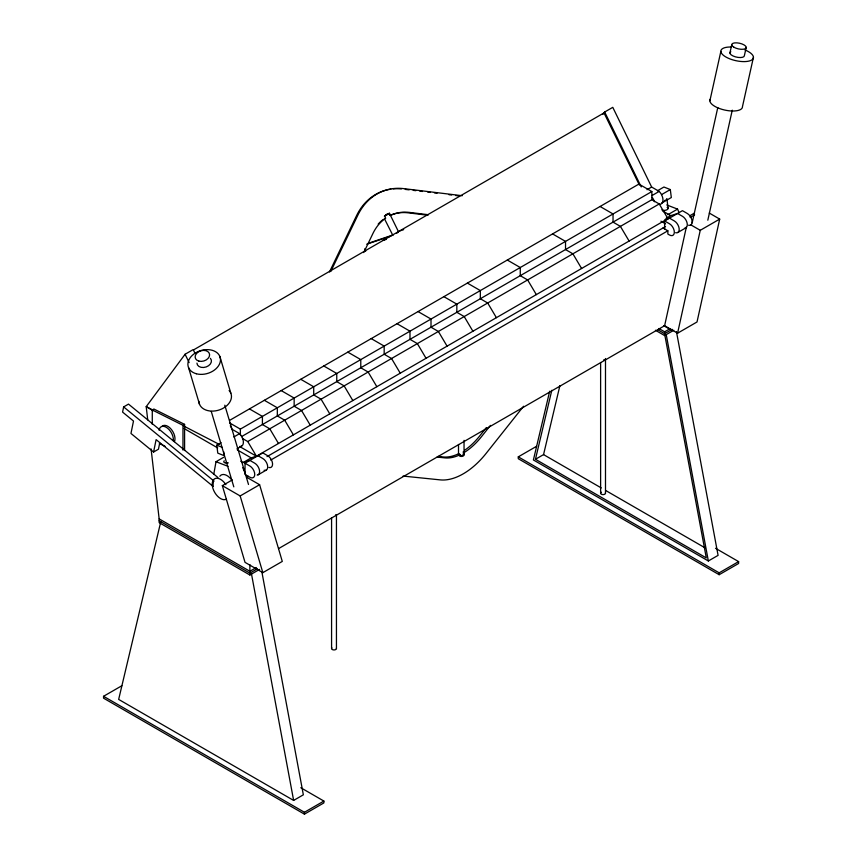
<?xml version="1.0" encoding="UTF-8"?>
<svg xmlns="http://www.w3.org/2000/svg" width="857" height="857" viewBox="0 0 857 857"><rect width="100%" height="100%" fill="white"/><g stroke="black" fill="none" stroke-linecap="round" stroke-linejoin="round"><path stroke-width="1.29" d="M398.409 231.561L389.464 213.339L384.365 216.114M213.832 473.942L216.007 461.709L223.559 457.349M217.903 477.478L128.496 404.108L123.644 406.914L122.583 412.099L133.499 421.055L130.96 433.46L153.585 452.025L158.449 449.218L159.713 443.015M153.585 452.025L156.113 439.62L212.997 486.305M278.6 548.587L664.614 325.714L686.436 226.741M664.614 325.714L677.576 333.202L700.255 230.308L719.698 219.092L709.285 213.072M719.698 219.092L697.02 321.975L677.576 333.202M709.875 100.805L720.855 51.399M692.188 222.799L717.78 107.596M729.907 53.016L731.739 44.778M707.818 220.206L732.264 110.189M746.222 47.371L744.39 55.598A7.392 2.892 12.5 0 1 735.424 56.851A7.392 2.892 12.5 0 1 730.807 51.699M753.453 57.215L742.473 106.622A16.637 6.502 12.5 0 1 724.379 109.975A16.637 6.502 12.5 0 1 710.346 99.176M160.784 521.699L118.662 699.408L293.63 800.427L303.346 794.814L261.963 572.412M549.691 391.21L533.397 459.963L708.353 560.981L718.08 555.368L676.452 331.648M655.434 330.256L664.957 335.762L706.297 557.918L535.454 459.277L551.801 390.289M535.454 459.277L543.552 454.606L559.9 385.618M213.425 480.595L212.965 486.273M329.463 271.99L356.587 215.6A64.146 52.02 71.4 0 1 390.867 189.172M330.738 271.562L357.851 215.182A64.146 52.02 71.4 0 1 403.829 188.636L462.223 195.717M363.754 252.569L372.977 233.383A50.702 41.125 71.4 0 1 384.997 218.653M194.925 353.159L193.179 349.592L185.08 354.262L146.204 406.647L147.725 419.855M602.889 114.42L604.678 112.021L612.776 107.339L651.652 187.04L659.194 191.4A8.463 4.885 60 0 1 662.954 199.306A8.463 4.885 60 0 1 660.254 204.234M486.337 427.6L479.684 435.977A50.702 29.363 -60.2 0 1 464.698 450.204M490.45 425.393L481.302 436.909A50.702 29.363 -60.2 0 1 463.144 453.117M523.563 406.239L486.176 453.332A64.146 37.151 -60.2 0 1 440.198 479.877L403.058 476.074M392.956 235.536L384.418 218.664M385.65 215.107L389.357 213.318M193.671 349.827L604.003 112.92L639.322 184.93M152.278 424.301L152.278 409.967L153.896 409.025L184.587 424.365L184.587 450.525M152.278 409.967L182.97 425.308L184.587 424.365M229.612 420.369L638.904 184.073L651.856 191.55L651.856 199.713L241.47 436.642M647.024 189.718L651.652 187.04M229.569 422.887L240.367 429.121L651.856 191.55M223.688 451.693L224.18 455.678L217.785 453.139L216.778 445.169L221.095 442.683M657.437 190.768L663.918 187.019L670.313 189.558L671.32 197.528L661.593 203.141M233.822 436.984L239.606 433.642A8.463 4.885 60 0 1 243.388 442.255A8.463 4.885 60 0 1 239.606 446.497L256.436 456.213L667.924 218.642L659.226 203.966L651.856 199.713M652.252 195.407L659.194 191.4M661.679 194.55L670.313 189.558M242.467 438.495L247.737 441.537L659.226 203.966M236.96 448.832L241.588 446.165M667.839 214.721L677.555 209.108L679.119 212.718M240.763 461.237L243.067 462.576L251.165 457.895L257.978 455.72L262.842 458.527A6.877 3.964 60 0 1 267.663 466.197A6.877 3.964 60 0 1 264.106 470.289M666.135 218.321L670.763 215.643L677.576 213.479L682.44 216.285A6.877 3.964 60 0 1 687.132 223.152A6.877 3.964 60 0 1 684.872 228.155M245.027 463.209L249.88 466.015A6.877 3.964 60 0 1 254.743 474.435A6.877 3.964 60 0 1 249.88 477.242L245.027 474.435L245.027 463.209L262.842 452.925L267.705 455.72A6.877 3.964 60 0 1 272.526 463.391A6.877 3.964 60 0 1 268.959 467.483M664.614 228.937L664.614 220.956L682.44 210.672L687.293 213.479A6.877 3.964 60 0 1 692.113 221.138A6.877 3.964 60 0 1 688.557 225.23M267.009 456.62L665.535 226.527M248.262 476.299L246.645 477.242L259.607 484.719L282.285 561.421L262.842 572.647L245.027 562.353L222.338 485.651L232.322 479.899M689.681 215.835L694.116 213.275M690.196 217.41L694.631 214.85M270.716 460.091L667.86 230.801L667.86 234.057L669.478 234.989A6.877 3.964 60 0 0 674.341 232.183A6.877 3.964 60 0 0 669.478 223.763L664.614 220.956M258.182 474.778L266.281 470.097M677.769 232.526L685.879 227.844M222.338 485.651L240.164 495.946L259.607 484.719M256.361 567.527L249.88 571.265L159.156 518.892L151.078 448.907M658.872 328.51L664.614 331.82L670.013 328.702M257.443 568.769L249.88 573.14L159.156 520.756M672.177 329.324L664.614 333.694L657.726 329.709M159.156 518.892L159.156 522.631L249.88 575.004L259.607 569.391M673.795 330.266L664.614 335.558L664.614 331.82M461.28 455.86L463.905 454.349L463.766 452.442A2.775 1.66 -2.4 0 0 463.112 451.939M300.786 787.722L323.882 801.059L323.882 802.923L304.439 814.15L103.547 698.166L103.547 696.302L121.844 685.739M715.52 548.276L738.616 561.614L738.616 563.477L719.173 574.704L518.281 458.72L518.281 456.856L536.578 446.293M103.547 696.302L304.439 812.275L323.882 801.059M518.281 456.856L719.173 572.84L738.616 561.614M386.143 214.614L387.9 213.811M399.608 230.994L403.668 229.622M368.306 243.292L392.313 235.204M366.689 244.224L390.696 236.136M383.411 240.346L386.453 239.317M664.936 219.596L669.478 218.149L674.341 220.956A6.877 3.964 60 0 1 679.151 228.615A6.877 3.964 60 0 1 675.595 232.718M243.067 462.576L249.88 460.402L254.743 463.209A6.877 3.964 60 0 1 259.435 470.075A6.877 3.964 60 0 1 257.175 475.089M390.203 215.535L389.239 213.339L384.611 216.018L385.682 218.203L384.482 218.589M226.205 463.048L227.951 462.898L226.205 463.048A3.396 1.639 -7.2 0 1 224.255 460.798M438.056 456.427L443.337 456.963A50.702 29.363 -60.2 0 0 458.356 453.856M437.038 457.081L444.965 457.895A50.702 29.363 -60.2 0 0 459.973 454.788M405.211 189.386L409.196 189.868M413.181 190.35L415.827 190.672M419.812 191.154L422.469 191.475M427.772 192.118L430.428 192.439M434.413 192.921L437.059 193.243M449.004 194.7L451.66 195.021M455.645 195.503L458.291 195.825M427.889 214.657L409.325 212.397A50.702 41.125 71.4 0 0 391.338 214.989M427.954 215.246L408.05 212.825A50.702 41.125 71.4 0 0 390.074 215.418M666.746 204.941L677.555 209.108M216.007 461.709L228.016 466.337M216.778 445.169L222.113 447.29M159.359 443.487L165.262 446.443M153.264 410.299L146.204 406.647L153.114 410.642M183.901 426.122L219.328 444.429M690.538 224.695L700.255 230.308M662.686 210.983L670.763 215.643M660.951 221.202L665.557 223.859M662.997 227.994L667.86 230.801M600.082 206.483L613.034 213.961L613.034 222.124L620.404 226.377L629.113 241.053M552.561 233.918L565.524 241.395L565.524 249.558L572.894 253.811L581.592 268.487M663.736 325.703L669.478 329.013M507.312 260.046L520.263 267.523L520.263 275.686L527.633 279.939L536.332 294.615M467.376 283.099L480.327 290.577L480.327 298.739L487.697 302.992L496.396 317.679M443.883 296.661L456.835 304.139L456.835 312.302L464.205 316.554L472.903 331.241M418.055 311.573L431.007 319.05L431.007 327.213L438.377 331.466L447.075 346.153M397.037 323.71L409.989 331.188L409.989 339.351L417.359 343.603L426.058 358.29M371.22 338.611L384.172 346.089L384.172 354.252L391.542 358.505L400.251 373.191M543.552 454.606L601.271 487.933M605.888 490.6L705.172 547.912M347.813 352.131L360.776 359.608L360.776 367.771L368.135 372.024L376.844 386.7M323.807 365.993L336.758 373.47L336.758 381.633L344.128 385.886L352.827 400.562M300.753 379.297L313.705 386.775L313.705 394.938L321.075 399.191L329.784 413.877M281.203 390.588L294.155 398.066L294.155 406.229L301.525 410.482L310.234 425.158M264.374 400.305L277.325 407.782L277.325 415.945L284.695 420.198L293.394 434.874M249.462 408.918L262.413 416.395L262.413 424.558L269.784 428.811L278.482 443.487M239.606 433.642L232.065 429.293L230.319 425.725M237.325 449.904L251.165 457.895M183.934 428.436L217.699 447.922M123.644 406.914L214.068 481.131M458.72 453.664L458.784 453.749A2.775 1.521 2 0 0 460.37 454.564L460.413 456.363M247.737 441.537L256.436 456.213M364.579 248.916L365.693 251.197M604.678 112.021L641.24 186.955M185.08 354.262L189.14 362.597M242.756 467.665L244.32 471.275M219.853 356.437L230.833 393.17M224.802 405.211L248.498 484.473M211.272 411.446L233.811 486.862M188.54 367.578L199.52 404.311M240.164 495.946L262.842 572.647M666.232 334.626L708.353 560.981M251.508 574.072L293.63 800.427M666.896 198.749L668.106 208.401M719.173 572.84L719.173 574.704M605.492 358.515L605.492 493.204M600.618 362.511L600.618 493.204M464.044 440.359L464.044 454.746M458.506 444.483L458.506 454.938M336.447 515.186L336.447 648.535M331.573 517.853L331.573 648.535M304.439 812.275L304.439 814.15M249.88 564.624L249.88 575.004M240.367 429.121L240.367 434.949M182.97 425.308L182.97 450.075M396.363 233.425A3.235 0.643 -38.2 0 1 398.216 232.354M463.766 454.146A2.775 1.607 0 0 1 463.166 456.02A2.775 1.607 0 0 1 459.877 456.224M458.527 454.628A2.775 1.607 0 0 1 458.881 454.039M219.82 476.246A11.773 6.802 60 0 1 231.197 479.299M162.177 426.229A10.145 5.86 60 0 1 171.464 429.561A10.145 5.86 60 0 1 174.432 441.644M605.406 492.839A2.432 1.403 0 0 1 602.428 494.564A2.432 1.403 0 0 1 601.335 492.207M604.785 359.512A2.432 1.403 0 0 1 603.692 359.876M336.115 514.554A2.432 1.403 0 0 1 335.73 514.843M336.362 648.171A2.432 1.403 0 0 1 333.694 649.927A2.432 1.403 0 0 1 331.895 647.838M745.012 49.963A16.637 6.502 12.5 0 1 749.232 61.018A16.637 6.502 12.5 0 1 723.715 55.555A16.637 6.502 12.5 0 1 731.257 47.017M210.394 358.344A7.392 5.303 -16.6 0 1 206.216 366.925A7.392 5.303 -16.6 0 1 196.949 363.122M229.119 390.503A16.637 11.923 -16.6 0 1 219.724 409.796A16.637 11.923 -16.6 0 1 198.878 401.258M378.173 224.095A50.702 41.125 71.4 0 1 382.747 219.82M393.17 188.904A64.146 52.02 71.4 0 1 401.376 188.936M159.102 430.278A10.145 5.86 60 0 1 167.201 427.9A10.145 5.86 60 0 1 173.318 440.787M226.441 499.16A11.773 6.802 60 0 1 214.839 492.646A11.773 6.802 60 0 1 214.336 478.977A11.773 6.802 60 0 1 225.905 484.687M667.1 207.34A3.396 1.639 -7.2 0 1 666.81 209.836A3.396 1.639 -7.2 0 1 661.818 209.858M666.789 199.188A3.396 1.639 -7.2 0 1 666.457 199.617M665.921 200.013A3.396 1.639 -7.2 0 1 664.421 200.592M652.156 197.314A8.463 4.885 60 0 1 654.416 201.738M733.967 47.264A7.392 2.892 12.5 0 0 746.019 48.088A7.392 2.892 12.5 0 0 736.956 42.861A7.392 2.892 12.5 0 0 733.967 47.264M196.339 373.759A16.637 11.923 -16.6 0 0 220.495 359.49A16.637 11.923 -16.6 0 0 195.75 352.763A16.637 11.923 -16.6 0 0 196.339 373.759M198.878 361.108A7.392 5.303 -16.6 0 0 209.611 354.766A7.392 5.303 -16.6 0 0 198.61 351.777A7.392 5.303 -16.6 0 0 198.878 361.108"/></g></svg>
